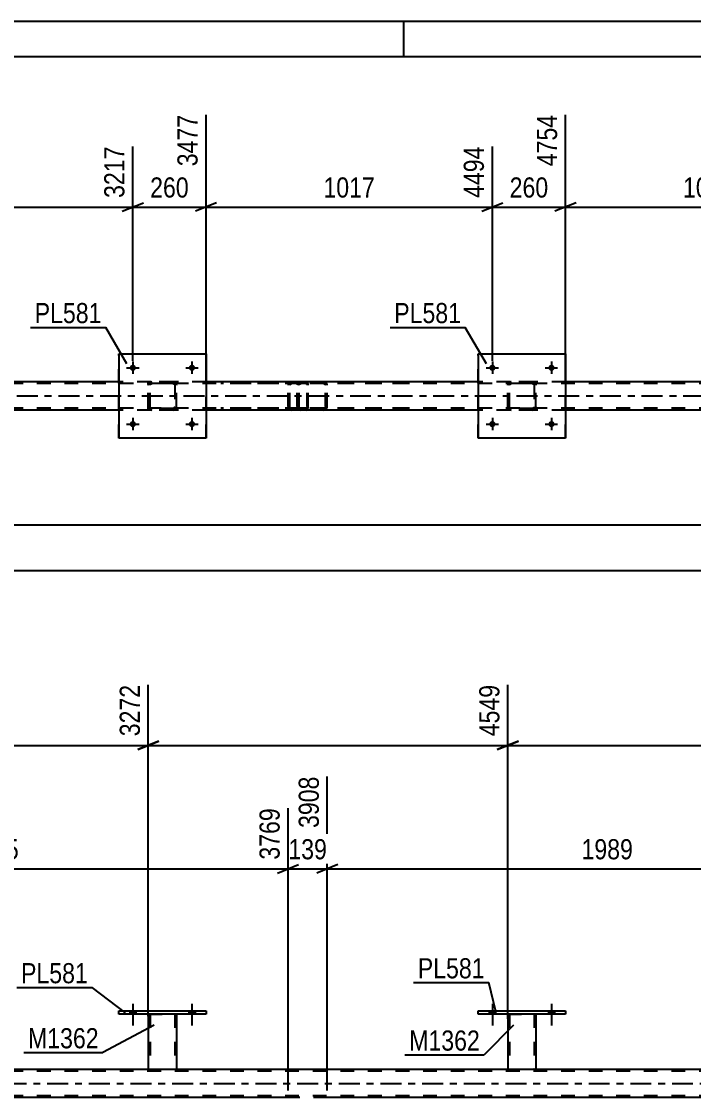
# Model space of a CAD drawing. Header units: millimetres. Extents: x 0 to 3251, y 0 to 594.
# Drawn here: x 156.7 to 252.1, y 441.1 to 594 of the extents above; entities that cross this region are included whole.
import ezdxf

# ---------------------------------------------------------------- set-up
doc = ezdxf.new("R2010")
doc.units = ezdxf.units.MM
doc.linetypes.add('DXK_LINE_DOT2', pattern=[3.9198, 1.9599, -1.9599])
doc.linetypes.add('DXK_LINE_DOT3', pattern=[5.9187, 2.979, -0.9799, 0.9799, -0.9799])
doc.styles.add('Arial Narrow', font='ARIALN.TTF', dxfattribs={"height": 0.2})

# ---------------------------------------------------------------- blocks, each defined once
blk = doc.blocks.new('Unknown-247352729-1137')
at = {"color": 5, "linetype": 'Continuous'}
for p, q in [((841, 594), (0, 594)), ((211, 589), (211, 594)), ((836, 589), (5, 589))]:
    blk.add_line(p, q, dxfattribs=at)
blk = doc.blocks.new('Bolt-247352729-18298 - 2302')
at = {"linetype": 'Continuous'}
for points in [[(224.01, 544.81, -1), (223.13, 544.81, -1)], [(232.41, 544.81, -1), (231.53, 544.81, -1)]]:
    blk.add_hatch(color=1, dxfattribs=at).paths.add_polyline_path(points)
at = {"color": 1, "linetype": 'Continuous'}
for p, q in [((222.69, 544.81), (224.45, 544.81)), ((223.57, 545.69), (223.57, 543.93)), ((231.09, 544.81), (232.85, 544.81)), ((231.97, 545.69), (231.97, 543.93))]:
    blk.add_line(p, q, dxfattribs=at)
blk = doc.blocks.new('Bolt-247352729-18291 - 2302')
at = {"linetype": 'Continuous'}
for points in [[(172.93, 536.81, -1), (172.05, 536.81, -1)], [(181.33, 536.81, -1), (180.45, 536.81, -1)]]:
    blk.add_hatch(color=1, dxfattribs=at).paths.add_polyline_path(points)
at = {"color": 1, "linetype": 'Continuous'}
for p, q in [((171.61, 536.81), (173.37, 536.81)), ((172.49, 537.69), (172.49, 535.93)), ((180.01, 536.81), (181.77, 536.81)), ((180.89, 537.69), (180.89, 535.93))]:
    blk.add_line(p, q, dxfattribs=at)
blk = doc.blocks.new('Part-247352729-2437 - 2302')
at = {"color": 2, "linetype": 'Continuous'}
for p, q in [((170.49, 542.81), (131.81, 542.81)), ((221.57, 542.81), (182.89, 542.81)), ((272.65, 542.81), (233.97, 542.81)), ((170.49, 538.81), (131.81, 538.81)), ((221.57, 538.81), (182.89, 538.81)), ((272.65, 538.81), (233.97, 538.81))]:
    blk.add_line(p, q, dxfattribs=at)
at = {"color": 7, "linetype": 'DXK_LINE_DOT2'}
for p, q in [((182.89, 542.81), (170.49, 542.81)), ((233.97, 542.81), (221.57, 542.81)), ((764.47, 542.57), (102.73, 542.57)), ((764.47, 539.05), (102.73, 539.05)), ((182.89, 538.81), (170.49, 538.81)), ((233.97, 538.81), (221.57, 538.81))]:
    blk.add_line(p, q, dxfattribs=at)
at = {"color": 7, "linetype": 'DXK_LINE_DOT3'}
blk.add_line((102.73, 540.81), (764.47, 540.81), dxfattribs=at)
blk = doc.blocks.new('Part-247352729-2309 - 2302')
at = {"color": 7, "linetype": 'DXK_LINE_DOT2'}
for p, q in [((197.14, 542.81), (184.98, 542.81)), ((195.05, 542.81), (194.86, 542.77)), ((195.86, 542.81), (195.86, 542.57)), ((197.24, 542.77), (197.14, 542.81)), ((197.33, 542.67), (197.24, 542.77)), ((197.39, 542.51), (197.33, 542.67)), ((197.14, 542.57), (184.98, 542.57)), ((194.58, 542.5), (194.55, 542.33)), ((194.55, 539.29), (194.55, 542.33)), ((194.58, 542.51), (194.58, 542.5)), ((194.8, 542.33), (194.82, 542.42)), ((194.8, 539.29), (194.8, 542.33)), ((194.82, 542.42), (194.87, 542.5)), ((194.87, 542.5), (194.95, 542.55)), ((194.95, 542.55), (195.05, 542.57)), ((197.14, 542.57), (197.19, 542.55)), ((197.19, 542.55), (197.24, 542.5)), ((197.24, 542.5), (197.26, 542.42)), ((197.26, 542.42), (197.28, 542.33)), ((197.28, 539.29), (197.28, 542.33)), ((197.41, 542.33), (197.39, 542.51)), ((197.41, 539.29), (197.41, 542.33)), ((197.14, 539.05), (184.98, 539.05)), ((197.14, 538.81), (184.98, 538.81)), ((194.55, 539.29), (194.58, 539.1)), ((194.82, 539.19), (194.8, 539.29)), ((194.87, 539.12), (194.82, 539.19)), ((194.86, 538.84), (195.05, 538.81)), ((194.95, 539.06), (194.87, 539.12)), ((195.05, 539.05), (194.95, 539.06)), ((195.86, 538.81), (195.86, 539.05)), ((197.19, 539.06), (197.14, 539.05)), ((197.14, 538.81), (197.24, 538.84)), ((197.24, 539.12), (197.19, 539.06)), ((197.26, 539.19), (197.24, 539.12)), ((197.24, 538.84), (197.33, 538.95)), ((197.28, 539.29), (197.26, 539.19)), ((197.33, 538.95), (197.39, 539.1)), ((197.39, 539.1), (197.41, 539.29))]:
    blk.add_line(p, q, dxfattribs=at)
for centre, start, end in [((195.03, 542.31), 111.1941, 156.1506), ((195.03, 539.3), 203.8494, 248.8059)]:
    blk.add_arc(centre, 0.492, start, end, dxfattribs=at)
blk = doc.blocks.new('Part-247352729-18263 - 2302')
at = {"color": 2, "linetype": 'Continuous'}
for p, q in [((170.49, 546.8), (170.49, 534.8)), ((170.49, 546.8), (182.89, 546.8)), ((182.89, 546.8), (182.89, 534.8)), ((182.89, 534.8), (170.49, 534.8))]:
    blk.add_line(p, q, dxfattribs=at)
at = {"color": 7, "linetype": 'DXK_LINE_DOT2'}
for p, q in [((170.49, 534.8), (170.49, 546.8)), ((182.89, 534.8), (182.89, 546.8))]:
    blk.add_line(p, q, dxfattribs=at)
blk = doc.blocks.new('Part-247352729-2323 - 2302')
at = {"color": 7, "linetype": 'DXK_LINE_DOT2'}
for p, q in [((196.37, 542.81), (196.18, 542.77)), ((211.36, 542.81), (196.37, 542.81)), ((199.8, 542.77), (199.61, 542.81)), ((195.9, 542.5), (195.86, 542.33)), ((195.86, 539.29), (195.86, 542.33)), ((195.9, 542.51), (195.9, 542.5)), ((196.12, 542.33), (196.14, 542.42)), ((196.12, 539.29), (196.12, 542.33)), ((196.14, 542.42), (196.19, 542.5)), ((196.19, 542.5), (196.28, 542.55)), ((196.28, 542.55), (196.37, 542.57)), ((211.36, 542.57), (196.37, 542.57)), ((199.61, 542.57), (199.71, 542.55)), ((199.71, 542.55), (199.79, 542.5)), ((199.79, 542.5), (199.85, 542.42)), ((199.85, 542.42), (199.86, 542.33)), ((199.86, 539.29), (199.86, 542.33)), ((200.08, 542.5), (200.08, 542.51)), ((200.12, 542.33), (200.08, 542.5)), ((200.12, 539.29), (200.12, 542.33)), ((195.86, 539.29), (195.9, 539.1)), ((196.14, 539.19), (196.12, 539.29)), ((196.19, 539.12), (196.14, 539.19)), ((196.18, 538.84), (196.37, 538.81)), ((196.28, 539.06), (196.19, 539.12)), ((196.37, 539.05), (196.28, 539.06)), ((211.36, 539.05), (196.37, 539.05)), ((211.36, 538.81), (196.37, 538.81)), ((199.71, 539.06), (199.61, 539.05)), ((199.61, 538.81), (199.8, 538.84)), ((199.79, 539.12), (199.71, 539.06)), ((199.85, 539.19), (199.79, 539.12)), ((199.86, 539.29), (199.85, 539.19)), ((200.08, 539.1), (200.12, 539.29))]:
    blk.add_line(p, q, dxfattribs=at)
for centre, start, end in [((196.35, 542.31), 110.7583, 155.68), ((199.63, 542.31), 24.32, 69.2417), ((196.35, 539.31), 204.32, 249.2417), ((199.63, 539.31), 290.7583, 335.68)]:
    blk.add_arc(centre, 0.496, start, end, dxfattribs=at)
blk = doc.blocks.new('Part-247352729-18269 - 2302')
at = {"color": 2, "linetype": 'Continuous'}
for p, q in [((221.57, 546.8), (221.57, 534.8)), ((221.57, 546.8), (233.97, 546.8)), ((233.97, 546.8), (233.97, 534.8)), ((233.97, 534.8), (221.57, 534.8))]:
    blk.add_line(p, q, dxfattribs=at)
at = {"color": 7, "linetype": 'DXK_LINE_DOT2'}
for p, q in [((221.57, 534.8), (221.57, 546.8)), ((233.97, 534.8), (233.97, 546.8))]:
    blk.add_line(p, q, dxfattribs=at)
blk = doc.blocks.new('Part-247352729-18268 - 2302')
at = {"color": 7, "linetype": 'DXK_LINE_DOT2'}
for p, q in [((226.07, 542.77), (226.25, 542.8)), ((226.25, 542.8), (226.07, 542.77)), ((229.29, 542.8), (226.25, 542.8)), ((229.29, 542.8), (229.48, 542.77)), ((229.48, 542.77), (229.29, 542.8)), ((225.77, 542.32), (225.81, 542.51)), ((225.81, 542.51), (225.77, 542.32)), ((225.77, 539.28), (225.77, 542.32)), ((226.01, 542.32), (226.03, 542.42)), ((226.01, 539.28), (226.01, 542.32)), ((226.03, 542.42), (226.08, 542.49)), ((226.08, 542.49), (226.16, 542.55)), ((226.16, 542.55), (226.25, 542.56)), ((229.29, 542.56), (226.25, 542.56)), ((229.29, 542.56), (229.38, 542.55)), ((229.38, 542.55), (229.46, 542.49)), ((229.46, 542.49), (229.51, 542.42)), ((229.51, 542.42), (229.53, 542.32)), ((229.53, 542.32), (229.53, 539.28)), ((229.73, 542.51), (229.77, 542.32)), ((229.77, 542.32), (229.73, 542.51)), ((229.77, 539.28), (229.77, 542.32)), ((225.81, 539.1), (225.77, 539.28)), ((225.77, 539.28), (225.81, 539.1)), ((226.03, 539.19), (226.01, 539.28)), ((226.08, 539.12), (226.03, 539.19)), ((226.25, 538.8), (226.07, 538.84)), ((226.07, 538.84), (226.25, 538.8)), ((226.16, 539.06), (226.08, 539.12)), ((226.25, 539.04), (226.16, 539.06)), ((229.29, 539.04), (226.25, 539.04)), ((229.29, 538.8), (226.25, 538.8)), ((229.38, 539.06), (229.29, 539.04)), ((229.48, 538.84), (229.29, 538.8)), ((229.29, 538.8), (229.48, 538.84)), ((229.46, 539.12), (229.38, 539.06)), ((229.51, 539.19), (229.46, 539.12)), ((229.53, 539.28), (229.51, 539.19)), ((229.77, 539.28), (229.73, 539.1)), ((229.73, 539.1), (229.77, 539.28))]:
    blk.add_line(p, q, dxfattribs=at)
at = {"color": 7, "linetype": 'DXK_LINE_DOT3'}
blk.add_line((227.77, 540.8), (227.77, 540.8), dxfattribs=at)
at = {"color": 7, "linetype": 'DXK_LINE_DOT2'}
for centre, start, end in [((226.25, 542.32), 112.5, 157.5), ((226.25, 542.32), 112.5, 157.5), ((229.29, 542.32), 22.5, 67.5), ((229.29, 542.32), 22.5, 67.5), ((226.25, 539.28), 202.5, 247.5), ((226.25, 539.28), 202.5, 247.5), ((229.29, 539.28), 292.5, 337.5), ((229.29, 539.28), 292.5, 337.5)]:
    blk.add_arc(centre, 0.48, start, end, dxfattribs=at)
blk = doc.blocks.new('Part-247352729-18262 - 2302')
at = {"color": 7, "linetype": 'DXK_LINE_DOT2'}
for p, q in [((174.99, 542.77), (175.17, 542.8)), ((175.17, 542.8), (174.99, 542.77)), ((178.21, 542.8), (175.17, 542.8)), ((178.21, 542.8), (178.39, 542.77)), ((178.39, 542.77), (178.21, 542.8)), ((174.69, 542.32), (174.73, 542.51)), ((174.73, 542.51), (174.69, 542.32)), ((174.69, 539.28), (174.69, 542.32)), ((174.93, 542.32), (174.95, 542.42)), ((174.93, 539.28), (174.93, 542.32)), ((174.95, 542.42), (175, 542.49)), ((175, 542.49), (175.08, 542.55)), ((175.08, 542.55), (175.17, 542.56)), ((178.21, 542.56), (175.17, 542.56)), ((178.21, 542.56), (178.3, 542.55)), ((178.3, 542.55), (178.38, 542.49)), ((178.38, 542.49), (178.43, 542.42)), ((178.43, 542.42), (178.45, 542.32)), ((178.45, 542.32), (178.45, 539.28)), ((178.65, 542.51), (178.69, 542.32)), ((178.69, 542.32), (178.65, 542.51)), ((178.69, 539.28), (178.69, 542.32)), ((174.73, 539.1), (174.69, 539.28)), ((174.69, 539.28), (174.73, 539.1)), ((174.95, 539.19), (174.93, 539.28)), ((175, 539.12), (174.95, 539.19)), ((175.17, 538.8), (174.99, 538.84)), ((174.99, 538.84), (175.17, 538.8)), ((175.08, 539.06), (175, 539.12)), ((175.17, 539.04), (175.08, 539.06)), ((178.21, 539.04), (175.17, 539.04)), ((178.21, 538.8), (175.17, 538.8)), ((178.3, 539.06), (178.21, 539.04)), ((178.39, 538.84), (178.21, 538.8)), ((178.21, 538.8), (178.39, 538.84)), ((178.38, 539.12), (178.3, 539.06)), ((178.43, 539.19), (178.38, 539.12)), ((178.45, 539.28), (178.43, 539.19)), ((178.69, 539.28), (178.65, 539.1)), ((178.65, 539.1), (178.69, 539.28))]:
    blk.add_line(p, q, dxfattribs=at)
at = {"color": 7, "linetype": 'DXK_LINE_DOT3'}
blk.add_line((176.69, 540.8), (176.69, 540.8), dxfattribs=at)
at = {"color": 7, "linetype": 'DXK_LINE_DOT2'}
for centre, start, end in [((175.17, 542.32), 112.5, 157.5), ((175.17, 542.32), 112.5, 157.5), ((178.21, 542.32), 22.5, 67.5), ((178.21, 542.32), 22.5, 67.5), ((175.17, 539.28), 202.5, 247.5), ((175.17, 539.28), 202.5, 247.5), ((178.21, 539.28), 292.5, 337.5), ((178.21, 539.28), 292.5, 337.5)]:
    blk.add_arc(centre, 0.48, start, end, dxfattribs=at)
blk = doc.blocks.new('Bolt-247352729-18292 - 2302')
at = {"linetype": 'Continuous'}
for points in [[(172.93, 544.81, -1), (172.05, 544.81, -1)], [(181.33, 544.81, -1), (180.45, 544.81, -1)]]:
    blk.add_hatch(color=1, dxfattribs=at).paths.add_polyline_path(points)
at = {"color": 1, "linetype": 'Continuous'}
for p, q in [((171.61, 544.81), (173.37, 544.81)), ((172.49, 545.69), (172.49, 543.93)), ((180.01, 544.81), (181.77, 544.81)), ((180.89, 545.69), (180.89, 543.93))]:
    blk.add_line(p, q, dxfattribs=at)
blk = doc.blocks.new('Bolt-247352729-18297 - 2302')
at = {"linetype": 'Continuous'}
for points in [[(224.01, 536.81, -1), (223.13, 536.81, -1)], [(232.41, 536.81, -1), (231.53, 536.81, -1)]]:
    blk.add_hatch(color=1, dxfattribs=at).paths.add_polyline_path(points)
at = {"color": 1, "linetype": 'Continuous'}
for p, q in [((222.69, 536.81), (224.45, 536.81)), ((223.57, 537.69), (223.57, 535.93)), ((231.09, 536.81), (232.85, 536.81)), ((231.97, 537.69), (231.97, 535.93))]:
    blk.add_line(p, q, dxfattribs=at)
blk = doc.blocks.new('Part-247352729-18642 - 2635')
at = {"color": 2, "linetype": 'Continuous'}
for p, q in [((225.77, 452.99), (225.77, 445.15)), ((229.77, 452.99), (229.77, 445.15)), ((225.77, 445.15), (229.77, 445.15))]:
    blk.add_line(p, q, dxfattribs=at)
at = {"color": 7, "linetype": 'DXK_LINE_DOT2'}
for p, q in [((225.77, 452.99), (229.77, 452.99)), ((225.77, 452.99), (225.77, 452.99)), ((225.77, 452.99), (225.77, 452.99)), ((226.01, 452.99), (226.01, 445.15)), ((229.53, 452.99), (229.53, 445.15)), ((229.77, 452.99), (229.77, 452.99)), ((229.77, 452.99), (229.77, 452.99)), ((229.51, 445.15), (229.48, 445.15)), ((229.48, 445.15), (229.51, 445.15)), ((229.53, 445.15), (229.51, 445.15)), ((229.51, 445.15), (229.53, 445.15))]:
    blk.add_line(p, q, dxfattribs=at)
blk = doc.blocks.new('Part-247352729-2882 - 2635')
at = {"color": 2, "linetype": 'Continuous'}
for p, q in [((762.07, 445.14), (101.13, 445.14)), ((194.55, 441.14), (114.99, 441.14)), ((279.68, 441.14), (200.12, 441.14))]:
    blk.add_line(p, q, dxfattribs=at)
at = {"color": 7, "linetype": 'DXK_LINE_DOT2'}
for p, q in [((764.47, 444.9), (101.13, 444.9)), ((764.47, 441.38), (101.13, 441.38)), ((200.12, 441.14), (194.55, 441.14))]:
    blk.add_line(p, q, dxfattribs=at)
at = {"color": 7, "linetype": 'DXK_LINE_DOT3'}
blk.add_line((101.13, 443.14), (764.47, 443.14), dxfattribs=at)
blk = doc.blocks.new('Part-247352729-18643 - 2635')
at = {"color": 2, "linetype": 'Continuous'}
for p, q in [((221.57, 452.99), (221.57, 453.47)), ((221.57, 453.47), (233.97, 453.47)), ((233.97, 452.99), (221.57, 452.99)), ((233.97, 453.47), (233.97, 452.99))]:
    blk.add_line(p, q, dxfattribs=at)
blk = doc.blocks.new('Part-247352729-18637 - 2635')
at = {"color": 2, "linetype": 'Continuous'}
for p, q in [((170.49, 452.99), (170.49, 453.47)), ((170.49, 453.47), (182.89, 453.47)), ((182.89, 452.99), (170.49, 452.99)), ((182.89, 453.47), (182.89, 452.99))]:
    blk.add_line(p, q, dxfattribs=at)
blk = doc.blocks.new('Part-247352729-18636 - 2635')
at = {"color": 2, "linetype": 'Continuous'}
for p, q in [((174.69, 452.99), (174.69, 445.15)), ((178.69, 452.99), (178.69, 445.15)), ((174.69, 445.15), (178.69, 445.15))]:
    blk.add_line(p, q, dxfattribs=at)
at = {"color": 7, "linetype": 'DXK_LINE_DOT2'}
for p, q in [((174.69, 452.99), (178.69, 452.99)), ((174.69, 452.99), (174.69, 452.99)), ((174.69, 452.99), (174.69, 452.99)), ((174.93, 452.99), (174.93, 445.15)), ((178.45, 452.99), (178.45, 445.15)), ((178.69, 452.99), (178.69, 452.99)), ((178.69, 452.99), (178.69, 452.99)), ((178.39, 445.15), (178.43, 445.15)), ((178.39, 445.15), (178.43, 445.15)), ((178.43, 445.15), (178.45, 445.15)), ((178.43, 445.15), (178.45, 445.15))]:
    blk.add_line(p, q, dxfattribs=at)
blk = doc.blocks.new('Bolt-247352729-18665 - 2635')
at = {"linetype": 'Continuous'}
for points in [[(172.05, 452.99), (172.93, 452.99), (172.93, 453.47), (172.05, 453.47)], [(180.45, 452.99), (181.33, 452.99), (181.33, 453.47), (180.45, 453.47)]]:
    blk.add_hatch(color=1, dxfattribs=at).paths.add_polyline_path(points)
at = {"color": 1, "linetype": 'Continuous'}
for p, q in [((172.49, 454.47), (172.49, 451.35)), ((180.89, 454.47), (180.89, 451.35)), ((172.05, 453.47), (172.05, 452.99)), ((172.93, 453.47), (172.93, 452.99)), ((180.45, 453.47), (180.45, 452.99)), ((181.33, 453.47), (181.33, 452.99))]:
    blk.add_line(p, q, dxfattribs=at)
blk = doc.blocks.new('Bolt-247352729-18666 - 2635')
at = {"linetype": 'Continuous'}
for points in [[(172.05, 452.99), (172.93, 452.99), (172.93, 453.47), (172.05, 453.47)], [(180.45, 452.99), (181.33, 452.99), (181.33, 453.47), (180.45, 453.47)]]:
    blk.add_hatch(color=1, dxfattribs=at).paths.add_polyline_path(points)
at = {"color": 1, "linetype": 'Continuous'}
for p, q in [((172.49, 454.47), (172.49, 451.35)), ((180.89, 454.47), (180.89, 451.35)), ((172.05, 453.47), (172.05, 452.99)), ((172.93, 453.47), (172.93, 452.99)), ((180.45, 453.47), (180.45, 452.99)), ((181.33, 453.47), (181.33, 452.99))]:
    blk.add_line(p, q, dxfattribs=at)
blk = doc.blocks.new('Bolt-247352729-18671 - 2635')
at = {"linetype": 'Continuous'}
for points in [[(223.13, 452.99), (224.01, 452.99), (224.01, 453.47), (223.13, 453.47)], [(231.53, 452.99), (232.41, 452.99), (232.41, 453.47), (231.53, 453.47)]]:
    blk.add_hatch(color=1, dxfattribs=at).paths.add_polyline_path(points)
at = {"color": 1, "linetype": 'Continuous'}
for p, q in [((223.57, 454.47), (223.57, 451.35)), ((231.97, 454.47), (231.97, 451.35)), ((223.13, 453.47), (223.13, 452.99)), ((224.01, 453.47), (224.01, 452.99)), ((231.53, 453.47), (231.53, 452.99)), ((232.41, 453.47), (232.41, 452.99))]:
    blk.add_line(p, q, dxfattribs=at)
blk = doc.blocks.new('Bolt-247352729-18672 - 2635')
at = {"linetype": 'Continuous'}
for points in [[(223.13, 452.99), (224.01, 452.99), (224.01, 453.47), (223.13, 453.47)], [(231.53, 452.99), (232.41, 452.99), (232.41, 453.47), (231.53, 453.47)]]:
    blk.add_hatch(color=1, dxfattribs=at).paths.add_polyline_path(points)
at = {"color": 1, "linetype": 'Continuous'}
for p, q in [((223.57, 454.47), (223.57, 451.35)), ((231.97, 454.47), (231.97, 451.35)), ((223.13, 453.47), (223.13, 452.99)), ((224.01, 453.47), (224.01, 452.99)), ((231.53, 453.47), (231.53, 452.99)), ((232.41, 453.47), (232.41, 452.99))]:
    blk.add_line(p, q, dxfattribs=at)
blk = doc.blocks.new('StraightDimension-247352729-31402 - 2302')
at = {"color": 7, "linetype": 'Continuous'}
for p, q in [((182.89, 543.81), (182.89, 580.75)), ((172.49, 545.81), (172.49, 576.25)), ((170.99, 567.04), (173.99, 568.24)), ((172.49, 567.64), (182.89, 567.64)), ((184.39, 568.24), (181.39, 567.04))]:
    blk.add_line(p, q, dxfattribs=at)
at = {"color": 0}
blk.add_wipeout([(181.03, 568.39), (181.03, 572.59), (174.35, 572.59), (174.35, 568.39)], dxfattribs=at)
at = {"color": 3, "style": 'Arial Narrow'}
blk.add_text('260', height=2.863, dxfattribs=at).set_placement((174.95, 568.99))
at = {"color": 0, "linetype": 'Continuous'}
blk.add_wipeout([(182.29, 581.35), (178.09, 581.35), (178.09, 572.84), (182.29, 572.84)], dxfattribs=at)
at = {"color": 3, "linetype": 'Continuous', "style": 'Arial Narrow'}
blk.add_text('3477', height=2.863, rotation=90.0002, dxfattribs=at).set_placement((181.69, 573.44))
blk = doc.blocks.new('StraightDimension-247352729-2516 - 2302')
at = {"color": 7, "linetype": 'Continuous'}
blk.add_line((65.61, 522.5), (764.47, 522.5), dxfattribs=at)
blk = doc.blocks.new('StraightDimension-247352729-31401 - 2302')
at = {"color": 7, "linetype": 'Continuous'}
for p, q in [((182.89, 543.81), (182.89, 580.75)), ((223.57, 545.81), (223.57, 576.25)), ((184.39, 568.24), (181.39, 567.04)), ((182.89, 567.64), (223.57, 567.64)), ((222.07, 567.04), (225.07, 568.24))]:
    blk.add_line(p, q, dxfattribs=at)
at = {"color": 0, "linetype": 'Continuous'}
blk.add_wipeout([(222.97, 576.85), (218.77, 576.85), (218.77, 568.34), (222.97, 568.34)], dxfattribs=at)
at = {"color": 0}
blk.add_wipeout([(207.49, 568.39), (207.49, 572.59), (198.97, 572.59), (198.97, 568.39)], dxfattribs=at)
at = {"color": 3, "linetype": 'Continuous', "style": 'Arial Narrow'}
blk.add_text('4494', height=2.863, rotation=90.0002, dxfattribs=at).set_placement((222.37, 568.94))
at = {"color": 3, "style": 'Arial Narrow'}
blk.add_text('1017', height=2.863, dxfattribs=at).set_placement((199.57, 568.99))
blk = doc.blocks.new('StraightDimension-247352729-31400 - 2302')
at = {"color": 7, "linetype": 'Continuous'}
for p, q in [((233.97, 543.81), (233.97, 580.75)), ((223.57, 545.81), (223.57, 576.25)), ((222.07, 567.04), (225.07, 568.24)), ((223.57, 567.64), (233.97, 567.64)), ((235.47, 568.24), (232.47, 567.04))]:
    blk.add_line(p, q, dxfattribs=at)
at = {"color": 0}
blk.add_wipeout([(232.11, 568.39), (232.11, 572.59), (225.43, 572.59), (225.43, 568.39)], dxfattribs=at)
at = {"color": 3, "style": 'Arial Narrow'}
blk.add_text('260', height=2.863, dxfattribs=at).set_placement((226.03, 568.99))
at = {"color": 0, "linetype": 'Continuous'}
blk.add_wipeout([(233.37, 581.35), (229.17, 581.35), (229.17, 572.84), (233.37, 572.84)], dxfattribs=at)
at = {"color": 3, "linetype": 'Continuous', "style": 'Arial Narrow'}
blk.add_text('4754', height=2.863, rotation=90.0002, dxfattribs=at).set_placement((232.77, 573.44))
blk = doc.blocks.new('StraightDimension-247352729-31399 - 2302')
at = {"color": 7, "linetype": 'Continuous'}
for p, q in [((233.97, 543.81), (233.97, 580.75)), ((274.65, 545.81), (274.65, 576.25)), ((235.47, 568.24), (232.47, 567.04)), ((233.97, 567.64), (274.65, 567.64)), ((273.15, 567.04), (276.15, 568.24))]:
    blk.add_line(p, q, dxfattribs=at)
at = {"color": 0, "linetype": 'Continuous'}
blk.add_wipeout([(274.05, 576.85), (269.85, 576.85), (269.85, 568.34), (274.05, 568.34)], dxfattribs=at)
at = {"color": 0}
blk.add_wipeout([(258.57, 568.39), (258.57, 572.59), (250.06, 572.59), (250.06, 568.39)], dxfattribs=at)
at = {"color": 3, "linetype": 'Continuous', "style": 'Arial Narrow'}
blk.add_text('5771', height=2.863, rotation=90.0002, dxfattribs=at).set_placement((273.45, 568.94))
at = {"color": 3, "style": 'Arial Narrow'}
blk.add_text('1017', height=2.863, dxfattribs=at).set_placement((250.66, 568.99))
blk = doc.blocks.new('StraightDimension-247352729-31403 - 2302')
at = {"color": 7, "linetype": 'Continuous'}
for p, q in [((131.81, 543.81), (131.81, 580.75)), ((172.49, 545.81), (172.49, 576.25)), ((133.31, 568.24), (130.31, 567.04)), ((131.81, 567.64), (172.49, 567.64)), ((170.99, 567.04), (173.99, 568.24))]:
    blk.add_line(p, q, dxfattribs=at)
at = {"color": 0, "linetype": 'Continuous'}
blk.add_wipeout([(171.89, 576.85), (167.69, 576.85), (167.69, 568.34), (171.89, 568.34)], dxfattribs=at)
at = {"color": 0}
blk.add_wipeout([(156.41, 568.39), (156.41, 572.59), (147.89, 572.59), (147.89, 568.39)], dxfattribs=at)
at = {"color": 3, "linetype": 'Continuous', "style": 'Arial Narrow'}
blk.add_text('3217', height=2.863, rotation=90.0002, dxfattribs=at).set_placement((171.29, 568.94))
at = {"color": 3, "style": 'Arial Narrow'}
blk.add_text('1017', height=2.863, dxfattribs=at).set_placement((148.49, 568.99))
blk = doc.blocks.new('StraightDimension-247352729-32226 - 2302')
at = {"color": 7, "linetype": 'Continuous'}
blk.add_line((64.97, 515.99), (765.11, 515.99), dxfattribs=at)
blk = doc.blocks.new('StraightDimension-247352729-34480 - 2635')
at = {"color": 7, "linetype": 'Continuous'}
for p, q in [((200.12, 442.14), (200.12, 486.74)), ((279.68, 442.14), (279.68, 482.24)), ((201.62, 474.23), (198.62, 473.03)), ((278.18, 473.03), (281.18, 474.23)), ((200.12, 473.63), (279.68, 473.63))]:
    blk.add_line(p, q, dxfattribs=at)
at = {"color": 0, "linetype": 'Continuous'}
blk.add_wipeout([(279.08, 482.84), (274.88, 482.84), (274.88, 474.33), (279.08, 474.33)], dxfattribs=at)
at = {"color": 0}
blk.add_wipeout([(244.16, 474.38), (244.16, 478.58), (235.64, 478.58), (235.64, 474.38)], dxfattribs=at)
at = {"color": 3, "linetype": 'Continuous', "style": 'Arial Narrow'}
blk.add_text('5897', height=2.863, rotation=90.0002, dxfattribs=at).set_placement((278.48, 474.93))
at = {"color": 3, "style": 'Arial Narrow'}
blk.add_text('1989', height=2.863, dxfattribs=at).set_placement((236.24, 474.98))
blk = doc.blocks.new('StraightDimension-247352729-34481 - 2635')
at = {"color": 7, "linetype": 'Continuous'}
for p, q in [((200.12, 442.14), (200.12, 486.74)), ((194.55, 442.14), (194.55, 482.24)), ((193.05, 473.03), (196.05, 474.23)), ((201.62, 474.23), (198.62, 473.03)), ((194.55, 473.63), (200.12, 473.63))]:
    blk.add_line(p, q, dxfattribs=at)
at = {"color": 0}
blk.add_wipeout([(200.68, 474.38), (200.68, 478.58), (193.99, 478.58), (193.99, 474.38)], dxfattribs=at)
at = {"color": 3, "style": 'Arial Narrow'}
blk.add_text('139', height=2.863, dxfattribs=at).set_placement((194.59, 474.98))
at = {"color": 0, "linetype": 'Continuous'}
blk.add_wipeout([(199.52, 487.34), (195.32, 487.34), (195.32, 478.83), (199.52, 478.83)], dxfattribs=at)
at = {"color": 3, "linetype": 'Continuous', "style": 'Arial Narrow'}
blk.add_text('3908', height=2.863, rotation=90.0002, dxfattribs=at).set_placement((198.92, 479.43))
blk = doc.blocks.new('StraightDimension-247352729-33994 - 2635')
at = {"color": 7, "linetype": 'Continuous'}
for p, q in [((174.69, 452.69), (174.69, 499.77)), ((225.77, 452.32), (225.77, 499.77)), ((176.19, 491.76), (173.19, 490.56)), ((174.69, 491.16), (225.77, 491.16)), ((224.27, 490.56), (227.27, 491.76))]:
    blk.add_line(p, q, dxfattribs=at)
at = {"color": 0, "linetype": 'Continuous'}
blk.add_wipeout([(225.17, 500.37), (220.97, 500.37), (220.97, 491.86), (225.17, 491.86)], dxfattribs=at)
at = {"color": 3, "linetype": 'Continuous', "style": 'Arial Narrow'}
blk.add_text('4549', height=2.863, rotation=90.0002, dxfattribs=at).set_placement((224.57, 492.46))
blk = doc.blocks.new('StraightDimension-247352729-33993 - 2635')
at = {"color": 7, "linetype": 'Continuous'}
for p, q in [((225.77, 452.32), (225.77, 499.77)), ((276.85, 452.32), (276.85, 499.77)), ((227.27, 491.76), (224.27, 490.56)), ((225.77, 491.16), (276.85, 491.16)), ((275.35, 490.56), (278.35, 491.76))]:
    blk.add_line(p, q, dxfattribs=at)
at = {"color": 0, "linetype": 'Continuous'}
blk.add_wipeout([(276.25, 500.37), (272.05, 500.37), (272.05, 491.86), (276.25, 491.86)], dxfattribs=at)
at = {"color": 3, "linetype": 'Continuous', "style": 'Arial Narrow'}
blk.add_text('5826', height=2.863, rotation=90.0002, dxfattribs=at).set_placement((275.65, 492.46))
blk = doc.blocks.new('StraightDimension-247352729-33995 - 2635')
at = {"color": 7, "linetype": 'Continuous'}
for p, q in [((123.61, 452.21), (123.61, 499.77)), ((174.69, 452.69), (174.69, 499.77)), ((125.11, 491.76), (122.11, 490.56)), ((123.61, 491.16), (174.69, 491.16)), ((173.19, 490.56), (176.19, 491.76))]:
    blk.add_line(p, q, dxfattribs=at)
at = {"color": 0, "linetype": 'Continuous'}
blk.add_wipeout([(174.09, 500.37), (169.89, 500.37), (169.89, 491.86), (174.09, 491.86)], dxfattribs=at)
at = {"color": 3, "linetype": 'Continuous', "style": 'Arial Narrow'}
blk.add_text('3272', height=2.863, rotation=90.0002, dxfattribs=at).set_placement((173.49, 492.46))
blk = doc.blocks.new('StraightDimension-247352729-34482 - 2635')
at = {"color": 7, "linetype": 'Continuous'}
for p, q in [((110.73, 442.14), (110.73, 482.24)), ((194.55, 442.14), (194.55, 482.24)), ((112.23, 474.23), (109.23, 473.03)), ((193.05, 473.03), (196.05, 474.23)), ((110.73, 473.63), (194.55, 473.63))]:
    blk.add_line(p, q, dxfattribs=at)
at = {"color": 0, "linetype": 'Continuous'}
blk.add_wipeout([(193.95, 482.84), (189.75, 482.84), (189.75, 474.33), (193.95, 474.33)], dxfattribs=at)
at = {"color": 0}
blk.add_wipeout([(156.89, 474.38), (156.89, 478.58), (148.38, 478.58), (148.38, 474.38)], dxfattribs=at)
at = {"color": 3, "linetype": 'Continuous', "style": 'Arial Narrow'}
blk.add_text('3769', height=2.863, rotation=90.0002, dxfattribs=at).set_placement((193.35, 474.93))
at = {"color": 3, "style": 'Arial Narrow'}
blk.add_text('2095', height=2.863, dxfattribs=at).set_placement((148.98, 474.98))
blk = doc.blocks.new('Mark-247352729-32163 - 2302')
at = {"color": 0}
blk.add_wipeout([(219.13, 551.15), (219.13, 554.15), (209.63, 554.15), (209.63, 551.15)], dxfattribs=at)
blk.add_wipeout([(219.13, 551.15), (219.13, 554.15), (209.63, 554.15), (209.63, 551.15)], dxfattribs=at)
at = {"color": 30, "linetype": 'Continuous'}
for p in [(209.03, 550.55), (222.73, 545.35)]:
    blk.add_line(p, (219.73, 550.55), dxfattribs=at)
at = {"color": 3, "style": 'Arial Narrow'}
blk.add_text('PL581', height=2.863, dxfattribs=at).set_placement((209.63, 551.15))
blk = doc.blocks.new('Mark-247352729-32154 - 2302')
at = {"color": 0}
blk.add_wipeout([(168.05, 551.15), (168.05, 554.15), (158.55, 554.15), (158.55, 551.15)], dxfattribs=at)
blk.add_wipeout([(168.05, 551.15), (168.05, 554.15), (158.55, 554.15), (158.55, 551.15)], dxfattribs=at)
at = {"color": 30, "linetype": 'Continuous'}
for p in [(157.95, 550.55), (171.65, 545.35)]:
    blk.add_line(p, (168.65, 550.55), dxfattribs=at)
at = {"color": 3, "style": 'Arial Narrow'}
blk.add_text('PL581', height=2.863, dxfattribs=at).set_placement((158.55, 551.15))
blk = doc.blocks.new('Mark-247352729-32286 - 2635')
at = {"color": 0}
blk.add_wipeout([(221.81, 447.8), (221.81, 450.8), (211.76, 450.8), (211.76, 447.8)], dxfattribs=at)
blk.add_wipeout([(221.81, 447.8), (221.81, 450.8), (211.76, 450.8), (211.76, 447.8)], dxfattribs=at)
at = {"color": 30, "linetype": 'Continuous'}
for p in [(226.58, 451.41), (211.16, 447.2)]:
    blk.add_line(p, (222.41, 447.2), dxfattribs=at)
at = {"color": 3, "style": 'Arial Narrow'}
blk.add_text('M1362', height=2.863, dxfattribs=at).set_placement((211.76, 447.8))
blk = doc.blocks.new('Mark-247352729-32271 - 2635')
at = {"color": 0}
blk.add_wipeout([(166.11, 457.37), (166.11, 460.37), (156.61, 460.37), (156.61, 457.37)], dxfattribs=at)
blk.add_wipeout([(166.11, 457.37), (166.11, 460.37), (156.61, 460.37), (156.61, 457.37)], dxfattribs=at)
at = {"color": 30, "linetype": 'Continuous'}
for p in [(156.01, 456.77), (171.47, 453.16)]:
    blk.add_line(p, (166.71, 456.77), dxfattribs=at)
at = {"color": 3, "style": 'Arial Narrow'}
blk.add_text('PL581', height=2.863, dxfattribs=at).set_placement((156.61, 457.37))
blk = doc.blocks.new('Mark-247352729-32268 - 2635')
at = {"color": 0}
blk.add_wipeout([(167.65, 448.13), (167.65, 451.13), (157.6, 451.13), (157.6, 448.13)], dxfattribs=at)
blk.add_wipeout([(167.65, 448.13), (167.65, 451.13), (157.6, 451.13), (157.6, 448.13)], dxfattribs=at)
at = {"color": 30, "linetype": 'Continuous'}
for p in [(175.5, 451.41), (157, 447.53)]:
    blk.add_line(p, (168.25, 447.53), dxfattribs=at)
at = {"color": 3, "style": 'Arial Narrow'}
blk.add_text('M1362', height=2.863, dxfattribs=at).set_placement((157.6, 448.13))
blk = doc.blocks.new('Mark-247352729-32289 - 2635')
at = {"color": 0}
blk.add_wipeout([(222.48, 458.07), (222.48, 461.07), (212.98, 461.07), (212.98, 458.07)], dxfattribs=at)
blk.add_wipeout([(222.48, 458.07), (222.48, 461.07), (212.98, 461.07), (212.98, 458.07)], dxfattribs=at)
at = {"color": 30, "linetype": 'Continuous'}
for p in [(212.38, 457.47), (224.06, 453.36)]:
    blk.add_line(p, (223.08, 457.47), dxfattribs=at)
at = {"color": 3, "style": 'Arial Narrow'}
blk.add_text('PL581', height=2.863, dxfattribs=at).set_placement((212.98, 458.07))

msp = doc.modelspace()

# ---------------------------------------------------------------- block references
for name in ['Unknown-247352729-1137', 'Part-247352729-18263 - 2302', 'Part-247352729-18269 - 2302', 'Part-247352729-2437 - 2302', 'Bolt-247352729-18292 - 2302', 'Bolt-247352729-18298 - 2302', 'Part-247352729-18262 - 2302', 'Part-247352729-2309 - 2302', 'Part-247352729-2323 - 2302', 'Part-247352729-18268 - 2302', 'Bolt-247352729-18291 - 2302', 'Bolt-247352729-18297 - 2302', 'Bolt-247352729-18665 - 2635', 'Bolt-247352729-18666 - 2635', 'Bolt-247352729-18671 - 2635', 'Bolt-247352729-18672 - 2635', 'Part-247352729-18637 - 2635', 'Part-247352729-18636 - 2635', 'Part-247352729-18643 - 2635', 'Part-247352729-18642 - 2635', 'Part-247352729-2882 - 2635']:
    msp.add_blockref(name, (0, 0))

# ---------------------------------------------------------------- next in the draw order: block references
for name in ['StraightDimension-247352729-31402 - 2302', 'StraightDimension-247352729-2516 - 2302', 'StraightDimension-247352729-34480 - 2635']:
    msp.add_blockref(name, (0, 0))

# ---------------------------------------------------------------- next in the draw order: block references
for name in ['StraightDimension-247352729-31403 - 2302', 'StraightDimension-247352729-31401 - 2302', 'StraightDimension-247352729-32226 - 2302', 'StraightDimension-247352729-34481 - 2635', 'Mark-247352729-32286 - 2635']:
    msp.add_blockref(name, (0, 0))

# ---------------------------------------------------------------- next in the draw order: block references
for name in ['StraightDimension-247352729-31400 - 2302', 'Mark-247352729-32154 - 2302', 'StraightDimension-247352729-33994 - 2635']:
    msp.add_blockref(name, (0, 0))

# ---------------------------------------------------------------- next in the draw order: block references
for name in ['StraightDimension-247352729-31399 - 2302', 'Mark-247352729-32163 - 2302', 'StraightDimension-247352729-33995 - 2635', 'StraightDimension-247352729-33993 - 2635']:
    msp.add_blockref(name, (0, 0))

# ---------------------------------------------------------------- next in the draw order: block references
for name in ['StraightDimension-247352729-34482 - 2635', 'Mark-247352729-32289 - 2635']:
    msp.add_blockref(name, (0, 0))

# ---------------------------------------------------------------- next in the draw order: block references
for name in ['Mark-247352729-32271 - 2635', 'Mark-247352729-32268 - 2635']:
    msp.add_blockref(name, (0, 0))

doc.saveas('drawing.dxf')
